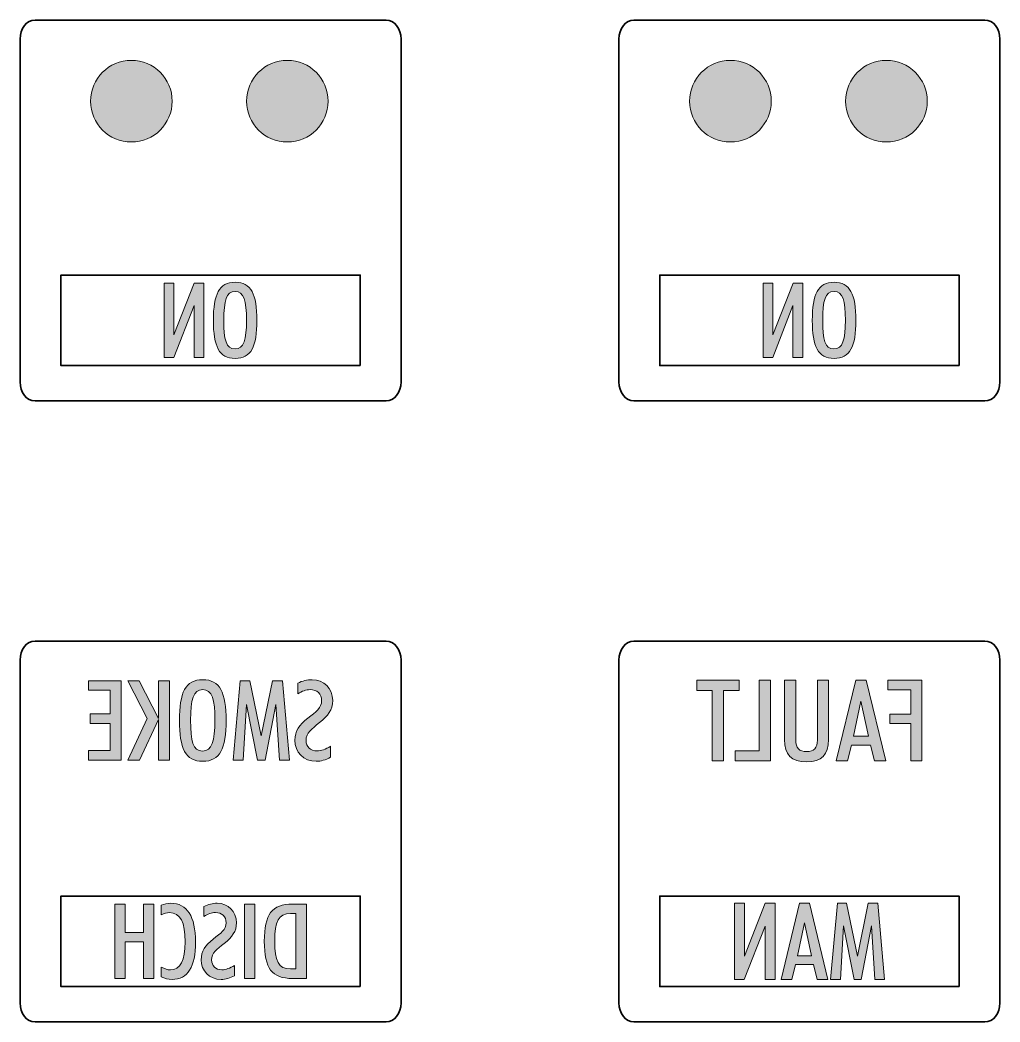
# Model space of a CAD drawing. Header units: millimetres. Extents: x 8 to 201, y 31 to 295.
# Drawn here: x 98.08 to 134.08, y 31.37 to 68.19 of the extents above; entities that cross this region are included whole.
import ezdxf

# ---------------------------------------------------------------- set-up
doc = ezdxf.new("R2010")
doc.units = ezdxf.units.MM
doc.header["$MEASUREMENT"] = 0
doc.layers.add('Layer 1', color=7, linetype='Continuous', lineweight=0)

# ---------------------------------------------------------------- blocks, each defined once
blk = doc.blocks.new('Block_43')
at = {"layer": 'Layer 1', "true_color": 0x1d1e1b, "transparency": 33554687}
h = blk.add_hatch(color=250, dxfattribs=at)
h.dxf.hatch_style = 2
edge = h.paths.add_edge_path()
edge.add_spline(control_points=[(125.819, 32.931), (125.819, 32.931), (125.451, 32.931), (125.451, 32.931), (125.451, 32.931), (125.451, 34.891), (125.451, 34.891), (125.451, 34.891), (124.689, 32.931), (124.689, 32.931), (124.689, 32.931), (124.324, 32.931), (124.324, 32.931), (124.324, 32.931), (124.324, 35.731), (124.324, 35.731), (124.324, 35.731), (124.693, 35.731), (124.693, 35.731), (124.693, 35.731), (124.693, 33.787), (124.693, 33.787), (124.693, 33.787), (125.458, 35.731), (125.458, 35.731), (125.458, 35.731), (125.819, 35.731), (125.819, 35.731), (125.819, 35.731), (125.819, 32.931), (125.819, 32.931)], knot_values=[0, 0, 0, 0, 1, 1, 1, 2, 2, 2, 3, 3, 3, 4, 4, 4, 5, 5, 5, 6, 6, 6, 7, 7, 7, 8, 8, 8, 9, 9, 9, 10, 10, 10, 10], degree=3, periodic=0)
h = blk.add_hatch(color=250, dxfattribs=at)
h.dxf.hatch_style = 2
edge = h.paths.add_edge_path()
edge.add_spline(control_points=[(126.897, 35.009), (126.897, 35.009), (126.638, 33.795), (126.638, 33.795), (126.638, 33.795), (127.156, 33.795), (127.156, 33.795), (127.156, 33.795), (126.897, 35.009), (126.897, 35.009)], knot_values=[0, 0, 0, 0, 1, 1, 1, 2, 2, 2, 3, 3, 3, 3], degree=3, periodic=0)
edge = h.paths.add_edge_path()
edge.add_spline(control_points=[(127.756, 32.931), (127.756, 32.931), (127.363, 32.931), (127.363, 32.931), (127.363, 32.931), (127.229, 33.481), (127.229, 33.481), (127.229, 33.481), (126.569, 33.481), (126.569, 33.481), (126.569, 33.481), (126.431, 32.931), (126.431, 32.931), (126.431, 32.931), (126.038, 32.931), (126.038, 32.931), (126.038, 32.931), (126.715, 35.731), (126.715, 35.731), (126.715, 35.731), (127.079, 35.731), (127.079, 35.731), (127.079, 35.731), (127.756, 32.931), (127.756, 32.931)], knot_values=[0, 0, 0, 0, 1, 1, 1, 2, 2, 2, 3, 3, 3, 4, 4, 4, 5, 5, 5, 6, 6, 6, 7, 7, 7, 8, 8, 8, 8], degree=3, periodic=0)
h = blk.add_hatch(color=250, dxfattribs=at)
h.dxf.hatch_style = 2
edge = h.paths.add_edge_path()
edge.add_spline(control_points=[(129.842, 32.931), (129.842, 32.931), (129.486, 32.931), (129.486, 32.931), (129.486, 32.931), (129.369, 34.895), (129.369, 34.895), (129.369, 34.895), (128.984, 32.931), (128.984, 32.931), (128.984, 32.931), (128.72, 32.931), (128.72, 32.931), (128.72, 32.931), (128.335, 34.895), (128.335, 34.895), (128.335, 34.895), (128.218, 32.931), (128.218, 32.931), (128.218, 32.931), (127.857, 32.931), (127.857, 32.931), (127.857, 32.931), (128.108, 35.731), (128.108, 35.731), (128.108, 35.731), (128.449, 35.731), (128.449, 35.731), (128.449, 35.731), (128.85, 33.791), (128.85, 33.791), (128.85, 33.791), (129.243, 35.731), (129.243, 35.731), (129.243, 35.731), (129.595, 35.731), (129.595, 35.731), (129.595, 35.731), (129.842, 32.931), (129.842, 32.931)], knot_values=[0, 0, 0, 0, 1, 1, 1, 2, 2, 2, 3, 3, 3, 4, 4, 4, 5, 5, 5, 6, 6, 6, 7, 7, 7, 8, 8, 8, 9, 9, 9, 10, 10, 10, 11, 11, 11, 12, 12, 12, 13, 13, 13, 13], degree=3, periodic=0)
at = {"layer": 'Layer 1'}
for points, knots in [([(125.819, 32.931), (125.819, 32.931), (125.451, 32.931), (125.451, 32.931), (125.451, 32.931), (125.451, 34.891), (125.451, 34.891), (125.451, 34.891), (124.689, 32.931), (124.689, 32.931), (124.689, 32.931), (124.324, 32.931), (124.324, 32.931), (124.324, 32.931), (124.324, 35.731), (124.324, 35.731), (124.324, 35.731), (124.693, 35.731), (124.693, 35.731), (124.693, 35.731), (124.693, 33.787), (124.693, 33.787), (124.693, 33.787), (125.458, 35.731), (125.458, 35.731), (125.458, 35.731), (125.819, 35.731), (125.819, 35.731), (125.819, 35.731), (125.819, 32.931), (125.819, 32.931)], [0, 0, 0, 0, 1, 1, 1, 2, 2, 2, 3, 3, 3, 4, 4, 4, 5, 5, 5, 6, 6, 6, 7, 7, 7, 8, 8, 8, 9, 9, 9, 10, 10, 10, 10]), ([(127.756, 32.931), (127.756, 32.931), (127.363, 32.931), (127.363, 32.931), (127.363, 32.931), (127.229, 33.481), (127.229, 33.481), (127.229, 33.481), (126.569, 33.481), (126.569, 33.481), (126.569, 33.481), (126.431, 32.931), (126.431, 32.931), (126.431, 32.931), (126.038, 32.931), (126.038, 32.931), (126.038, 32.931), (126.715, 35.731), (126.715, 35.731), (126.715, 35.731), (127.079, 35.731), (127.079, 35.731), (127.079, 35.731), (127.756, 32.931), (127.756, 32.931)], [0, 0, 0, 0, 1, 1, 1, 2, 2, 2, 3, 3, 3, 4, 4, 4, 5, 5, 5, 6, 6, 6, 7, 7, 7, 8, 8, 8, 8]), ([(129.842, 32.931), (129.842, 32.931), (129.486, 32.931), (129.486, 32.931), (129.486, 32.931), (129.369, 34.895), (129.369, 34.895), (129.369, 34.895), (128.984, 32.931), (128.984, 32.931), (128.984, 32.931), (128.72, 32.931), (128.72, 32.931), (128.72, 32.931), (128.335, 34.895), (128.335, 34.895), (128.335, 34.895), (128.218, 32.931), (128.218, 32.931), (128.218, 32.931), (127.857, 32.931), (127.857, 32.931), (127.857, 32.931), (128.108, 35.731), (128.108, 35.731), (128.108, 35.731), (128.449, 35.731), (128.449, 35.731), (128.449, 35.731), (128.85, 33.791), (128.85, 33.791), (128.85, 33.791), (129.243, 35.731), (129.243, 35.731), (129.243, 35.731), (129.595, 35.731), (129.595, 35.731), (129.595, 35.731), (129.842, 32.931), (129.842, 32.931)], [0, 0, 0, 0, 1, 1, 1, 2, 2, 2, 3, 3, 3, 4, 4, 4, 5, 5, 5, 6, 6, 6, 7, 7, 7, 8, 8, 8, 9, 9, 9, 10, 10, 10, 11, 11, 11, 12, 12, 12, 13, 13, 13, 13]), ([(126.897, 35.009), (126.897, 35.009), (126.638, 33.795), (126.638, 33.795), (126.638, 33.795), (127.156, 33.795), (127.156, 33.795), (127.156, 33.795), (126.897, 35.009), (126.897, 35.009)], [0, 0, 0, 0, 1, 1, 1, 2, 2, 2, 3, 3, 3, 3])]:
    blk.add_open_spline(points, degree=3, knots=knots, dxfattribs=at)
blk = doc.blocks.new('Block_44')
at = {"layer": 'Layer 1', "true_color": 0x1d1e1b, "transparency": 33554687}
h = blk.add_hatch(color=250, dxfattribs=at)
h.dxf.hatch_style = 2
edge = h.paths.add_edge_path()
edge.add_spline(control_points=[(123.93, 40.963), (123.93, 40.963), (123.514, 40.963), (123.514, 40.963), (123.514, 40.963), (123.514, 43.556), (123.514, 43.556), (123.514, 43.556), (122.949, 43.556), (122.949, 43.556), (122.949, 43.556), (122.949, 43.926), (122.949, 43.926), (122.949, 43.926), (124.496, 43.926), (124.496, 43.926), (124.496, 43.926), (124.496, 43.556), (124.496, 43.556), (124.496, 43.556), (123.93, 43.556), (123.93, 43.556), (123.93, 43.556), (123.93, 40.963), (123.93, 40.963)], knot_values=[0, 0, 0, 0, 1, 1, 1, 2, 2, 2, 3, 3, 3, 4, 4, 4, 5, 5, 5, 6, 6, 6, 7, 7, 7, 8, 8, 8, 8], degree=3, periodic=0)
h = blk.add_hatch(color=250, dxfattribs=at)
h.dxf.hatch_style = 2
edge = h.paths.add_edge_path()
edge.add_spline(control_points=[(125.649, 40.963), (125.649, 40.963), (124.355, 40.963), (124.355, 40.963), (124.355, 40.963), (124.355, 41.333), (124.355, 41.333), (124.355, 41.333), (125.238, 41.333), (125.238, 41.333), (125.238, 41.333), (125.238, 43.926), (125.238, 43.926), (125.238, 43.926), (125.649, 43.926), (125.649, 43.926), (125.649, 43.926), (125.649, 40.963), (125.649, 40.963)], knot_values=[0, 0, 0, 0, 1, 1, 1, 2, 2, 2, 3, 3, 3, 4, 4, 4, 5, 5, 5, 6, 6, 6, 6], degree=3, periodic=0)
h = blk.add_hatch(color=250, dxfattribs=at)
h.dxf.hatch_style = 2
edge = h.paths.add_edge_path()
edge.add_spline(control_points=[(127.784, 41.753), (127.784, 41.184), (127.54, 40.926), (126.978, 40.926), (126.417, 40.926), (126.172, 41.184), (126.172, 41.753), (126.172, 41.753), (126.172, 43.926), (126.172, 43.926), (126.172, 43.926), (126.579, 43.926), (126.579, 43.926), (126.579, 43.926), (126.579, 41.72), (126.579, 41.72), (126.579, 41.437), (126.708, 41.304), (126.978, 41.304), (127.248, 41.304), (127.377, 41.437), (127.377, 41.72), (127.377, 41.72), (127.377, 43.926), (127.377, 43.926), (127.377, 43.926), (127.784, 43.926), (127.784, 43.926), (127.784, 43.926), (127.784, 41.753), (127.784, 41.753)], knot_values=[0, 0, 0, 0, 1, 1, 1, 2, 2, 2, 3, 3, 3, 4, 4, 4, 5, 5, 5, 6, 6, 6, 7, 7, 7, 8, 8, 8, 9, 9, 9, 10, 10, 10, 10], degree=3, periodic=0)
h = blk.add_hatch(color=250, dxfattribs=at)
h.dxf.hatch_style = 2
edge = h.paths.add_edge_path()
edge.add_spline(control_points=[(128.976, 43.162), (128.976, 43.162), (128.701, 41.877), (128.701, 41.877), (128.701, 41.877), (129.25, 41.877), (129.25, 41.877), (129.25, 41.877), (128.976, 43.162), (128.976, 43.162)], knot_values=[0, 0, 0, 0, 1, 1, 1, 2, 2, 2, 3, 3, 3, 3], degree=3, periodic=0)
edge = h.paths.add_edge_path()
edge.add_spline(control_points=[(129.884, 40.963), (129.884, 40.963), (129.469, 40.963), (129.469, 40.963), (129.469, 40.963), (129.327, 41.545), (129.327, 41.545), (129.327, 41.545), (128.628, 41.545), (128.628, 41.545), (128.628, 41.545), (128.483, 40.963), (128.483, 40.963), (128.483, 40.963), (128.067, 40.963), (128.067, 40.963), (128.067, 40.963), (128.783, 43.926), (128.783, 43.926), (128.783, 43.926), (129.169, 43.926), (129.169, 43.926), (129.169, 43.926), (129.884, 40.963), (129.884, 40.963)], knot_values=[0, 0, 0, 0, 1, 1, 1, 2, 2, 2, 3, 3, 3, 4, 4, 4, 5, 5, 5, 6, 6, 6, 7, 7, 7, 8, 8, 8, 8], degree=3, periodic=0)
h = blk.add_hatch(color=250, dxfattribs=at)
h.dxf.hatch_style = 2
edge = h.paths.add_edge_path()
edge.add_spline(control_points=[(131.217, 40.963), (131.217, 40.963), (130.806, 40.963), (130.806, 40.963), (130.806, 40.963), (130.806, 42.331), (130.806, 42.331), (130.806, 42.331), (130.034, 42.331), (130.034, 42.331), (130.034, 42.331), (130.034, 42.684), (130.034, 42.684), (130.034, 42.684), (130.806, 42.684), (130.806, 42.684), (130.806, 42.684), (130.806, 43.569), (130.806, 43.569), (130.806, 43.569), (129.966, 43.569), (129.966, 43.569), (129.966, 43.569), (129.966, 43.926), (129.966, 43.926), (129.966, 43.926), (131.217, 43.926), (131.217, 43.926), (131.217, 43.926), (131.217, 40.963), (131.217, 40.963)], knot_values=[0, 0, 0, 0, 1, 1, 1, 2, 2, 2, 3, 3, 3, 4, 4, 4, 5, 5, 5, 6, 6, 6, 7, 7, 7, 8, 8, 8, 9, 9, 9, 10, 10, 10, 10], degree=3, periodic=0)
at = {"layer": 'Layer 1'}
for points, knots in [([(123.93, 40.963), (123.93, 40.963), (123.514, 40.963), (123.514, 40.963), (123.514, 40.963), (123.514, 43.556), (123.514, 43.556), (123.514, 43.556), (122.949, 43.556), (122.949, 43.556), (122.949, 43.556), (122.949, 43.926), (122.949, 43.926), (122.949, 43.926), (124.496, 43.926), (124.496, 43.926), (124.496, 43.926), (124.496, 43.556), (124.496, 43.556), (124.496, 43.556), (123.93, 43.556), (123.93, 43.556), (123.93, 43.556), (123.93, 40.963), (123.93, 40.963)], [0, 0, 0, 0, 1, 1, 1, 2, 2, 2, 3, 3, 3, 4, 4, 4, 5, 5, 5, 6, 6, 6, 7, 7, 7, 8, 8, 8, 8]), ([(125.649, 40.963), (125.649, 40.963), (124.355, 40.963), (124.355, 40.963), (124.355, 40.963), (124.355, 41.333), (124.355, 41.333), (124.355, 41.333), (125.238, 41.333), (125.238, 41.333), (125.238, 41.333), (125.238, 43.926), (125.238, 43.926), (125.238, 43.926), (125.649, 43.926), (125.649, 43.926), (125.649, 43.926), (125.649, 40.963), (125.649, 40.963)], [0, 0, 0, 0, 1, 1, 1, 2, 2, 2, 3, 3, 3, 4, 4, 4, 5, 5, 5, 6, 6, 6, 6]), ([(127.784, 41.753), (127.784, 41.184), (127.54, 40.926), (126.978, 40.926), (126.417, 40.926), (126.172, 41.184), (126.172, 41.753), (126.172, 41.753), (126.172, 43.926), (126.172, 43.926), (126.172, 43.926), (126.579, 43.926), (126.579, 43.926), (126.579, 43.926), (126.579, 41.72), (126.579, 41.72), (126.579, 41.437), (126.708, 41.304), (126.978, 41.304), (127.248, 41.304), (127.377, 41.437), (127.377, 41.72), (127.377, 41.72), (127.377, 43.926), (127.377, 43.926), (127.377, 43.926), (127.784, 43.926), (127.784, 43.926), (127.784, 43.926), (127.784, 41.753), (127.784, 41.753)], [0, 0, 0, 0, 1, 1, 1, 2, 2, 2, 3, 3, 3, 4, 4, 4, 5, 5, 5, 6, 6, 6, 7, 7, 7, 8, 8, 8, 9, 9, 9, 10, 10, 10, 10]), ([(129.884, 40.963), (129.884, 40.963), (129.469, 40.963), (129.469, 40.963), (129.469, 40.963), (129.327, 41.545), (129.327, 41.545), (129.327, 41.545), (128.628, 41.545), (128.628, 41.545), (128.628, 41.545), (128.483, 40.963), (128.483, 40.963), (128.483, 40.963), (128.067, 40.963), (128.067, 40.963), (128.067, 40.963), (128.783, 43.926), (128.783, 43.926), (128.783, 43.926), (129.169, 43.926), (129.169, 43.926), (129.169, 43.926), (129.884, 40.963), (129.884, 40.963)], [0, 0, 0, 0, 1, 1, 1, 2, 2, 2, 3, 3, 3, 4, 4, 4, 5, 5, 5, 6, 6, 6, 7, 7, 7, 8, 8, 8, 8]), ([(131.217, 40.963), (131.217, 40.963), (130.806, 40.963), (130.806, 40.963), (130.806, 40.963), (130.806, 42.331), (130.806, 42.331), (130.806, 42.331), (130.034, 42.331), (130.034, 42.331), (130.034, 42.331), (130.034, 42.684), (130.034, 42.684), (130.034, 42.684), (130.806, 42.684), (130.806, 42.684), (130.806, 42.684), (130.806, 43.569), (130.806, 43.569), (130.806, 43.569), (129.966, 43.569), (129.966, 43.569), (129.966, 43.569), (129.966, 43.926), (129.966, 43.926), (129.966, 43.926), (131.217, 43.926), (131.217, 43.926), (131.217, 43.926), (131.217, 40.963), (131.217, 40.963)], [0, 0, 0, 0, 1, 1, 1, 2, 2, 2, 3, 3, 3, 4, 4, 4, 5, 5, 5, 6, 6, 6, 7, 7, 7, 8, 8, 8, 9, 9, 9, 10, 10, 10, 10]), ([(128.976, 43.162), (128.976, 43.162), (128.701, 41.877), (128.701, 41.877), (128.701, 41.877), (129.25, 41.877), (129.25, 41.877), (129.25, 41.877), (128.976, 43.162), (128.976, 43.162)], [0, 0, 0, 0, 1, 1, 1, 2, 2, 2, 3, 3, 3, 3])]:
    blk.add_open_spline(points, degree=3, knots=knots, dxfattribs=at)
blk = doc.blocks.new('Block_45')
at = {"layer": 'Layer 1', "true_color": 0x1d1e1b, "transparency": 33554687}
h = blk.add_hatch(color=250, dxfattribs=at)
h.dxf.hatch_style = 2
edge = h.paths.add_edge_path()
edge.add_spline(control_points=[(103.267, 33.027), (103.267, 33.027), (103.267, 33.387), (103.267, 33.387), (103.389, 33.318), (103.496, 33.283), (103.602, 33.283), (103.974, 33.283), (104.144, 33.621), (104.144, 34.31), (104.144, 35.034), (103.978, 35.386), (103.563, 35.386), (103.472, 35.386), (103.373, 35.36), (103.267, 35.31), (103.267, 35.31), (103.267, 35.658), (103.267, 35.658), (103.373, 35.708), (103.488, 35.731), (103.618, 35.731), (104.211, 35.731), (104.523, 35.252), (104.523, 34.306), (104.523, 33.387), (104.239, 32.931), (103.662, 32.931), (103.52, 32.931), (103.393, 32.962), (103.267, 33.027)], knot_values=[0, 0, 0, 0, 1, 1, 1, 2, 2, 2, 3, 3, 3, 4, 4, 4, 5, 5, 5, 6, 6, 6, 7, 7, 7, 8, 8, 8, 9, 9, 9, 10, 10, 10, 10], degree=3, periodic=0)
h = blk.add_hatch(color=250, dxfattribs=at)
h.dxf.hatch_style = 2
edge = h.paths.add_edge_path()
edge.add_spline(control_points=[(105.958, 33.444), (105.958, 33.444), (105.958, 33.069), (105.958, 33.069), (105.788, 32.977), (105.626, 32.931), (105.468, 32.931), (105.029, 32.931), (104.733, 33.241), (104.733, 33.651), (104.733, 33.969), (104.871, 34.176), (105.175, 34.414), (105.456, 34.632), (105.649, 34.762), (105.649, 35.015), (105.649, 35.241), (105.495, 35.39), (105.254, 35.39), (105.116, 35.39), (104.977, 35.34), (104.831, 35.241), (104.831, 35.241), (104.831, 35.609), (104.831, 35.609), (104.993, 35.693), (105.152, 35.731), (105.325, 35.731), (105.717, 35.731), (106.029, 35.432), (106.029, 35.011), (106.029, 34.693), (105.871, 34.49), (105.578, 34.256), (105.302, 34.034), (105.116, 33.912), (105.116, 33.647), (105.116, 33.429), (105.262, 33.287), (105.495, 33.287), (105.634, 33.287), (105.784, 33.341), (105.958, 33.444)], knot_values=[0, 0, 0, 0, 1, 1, 1, 2, 2, 2, 3, 3, 3, 4, 4, 4, 5, 5, 5, 6, 6, 6, 7, 7, 7, 8, 8, 8, 9, 9, 9, 10, 10, 10, 11, 11, 11, 12, 12, 12, 13, 13, 13, 14, 14, 14, 14], degree=3, periodic=0)
h = blk.add_hatch(color=250, dxfattribs=at)
h.dxf.hatch_style = 2
edge = h.paths.add_edge_path()
edge.add_spline(control_points=[(102.994, 32.966), (102.994, 32.966), (102.615, 32.966), (102.615, 32.966), (102.615, 32.966), (102.615, 34.314), (102.615, 34.314), (102.615, 34.314), (101.935, 34.314), (101.935, 34.314), (101.935, 34.314), (101.935, 32.966), (101.935, 32.966), (101.935, 32.966), (101.556, 32.966), (101.556, 32.966), (101.556, 32.966), (101.556, 35.697), (101.556, 35.697), (101.556, 35.697), (101.935, 35.697), (101.935, 35.697), (101.935, 35.697), (101.935, 34.659), (101.935, 34.659), (101.935, 34.659), (102.615, 34.659), (102.615, 34.659), (102.615, 34.659), (102.615, 35.697), (102.615, 35.697), (102.615, 35.697), (102.994, 35.697), (102.994, 35.697), (102.994, 35.697), (102.994, 32.966), (102.994, 32.966)], knot_values=[0, 0, 0, 0, 1, 1, 1, 2, 2, 2, 3, 3, 3, 4, 4, 4, 5, 5, 5, 6, 6, 6, 7, 7, 7, 8, 8, 8, 9, 9, 9, 10, 10, 10, 11, 11, 11, 12, 12, 12, 12], degree=3, periodic=0)
h = blk.add_hatch(color=250, dxfattribs=at)
h.dxf.hatch_style = 2
edge = h.paths.add_edge_path()
edge.add_spline(control_points=[(106.708, 32.966), (106.708, 32.966), (106.329, 32.966), (106.329, 32.966), (106.329, 32.966), (106.329, 35.697), (106.329, 35.697), (106.329, 35.697), (106.708, 35.697), (106.708, 35.697), (106.708, 35.697), (106.708, 32.966), (106.708, 32.966)], knot_values=[0, 0, 0, 0, 1, 1, 1, 2, 2, 2, 3, 3, 3, 4, 4, 4, 4], degree=3, periodic=0)
h = blk.add_hatch(color=250, dxfattribs=at)
h.dxf.hatch_style = 2
edge = h.paths.add_edge_path()
edge.add_spline(control_points=[(108.214, 33.318), (108.214, 33.318), (108.214, 35.352), (108.214, 35.352), (108.214, 35.352), (108.016, 35.352), (108.016, 35.352), (107.57, 35.352), (107.435, 35.065), (107.435, 34.337), (107.435, 33.609), (107.57, 33.318), (108.016, 33.318), (108.016, 33.318), (108.214, 33.318), (108.214, 33.318)], knot_values=[0, 0, 0, 0, 1, 1, 1, 2, 2, 2, 3, 3, 3, 4, 4, 4, 5, 5, 5, 5], degree=3, periodic=0)
edge = h.paths.add_edge_path()
edge.add_spline(control_points=[(108.597, 32.966), (108.597, 32.966), (108.096, 32.966), (108.096, 32.966), (107.325, 32.966), (107.052, 33.333), (107.052, 34.333), (107.052, 35.329), (107.325, 35.697), (108.096, 35.697), (108.096, 35.697), (108.597, 35.697), (108.597, 35.697), (108.597, 35.697), (108.597, 32.966), (108.597, 32.966)], knot_values=[0, 0, 0, 0, 1, 1, 1, 2, 2, 2, 3, 3, 3, 4, 4, 4, 5, 5, 5, 5], degree=3, periodic=0)
at = {"layer": 'Layer 1'}
for points, knots in [([(103.267, 33.027), (103.267, 33.027), (103.267, 33.387), (103.267, 33.387), (103.389, 33.318), (103.496, 33.283), (103.602, 33.283), (103.974, 33.283), (104.144, 33.621), (104.144, 34.31), (104.144, 35.034), (103.978, 35.386), (103.563, 35.386), (103.472, 35.386), (103.373, 35.36), (103.267, 35.31), (103.267, 35.31), (103.267, 35.658), (103.267, 35.658), (103.373, 35.708), (103.488, 35.731), (103.618, 35.731), (104.211, 35.731), (104.523, 35.252), (104.523, 34.306), (104.523, 33.387), (104.239, 32.931), (103.662, 32.931), (103.52, 32.931), (103.393, 32.962), (103.267, 33.027)], [0, 0, 0, 0, 1, 1, 1, 2, 2, 2, 3, 3, 3, 4, 4, 4, 5, 5, 5, 6, 6, 6, 7, 7, 7, 8, 8, 8, 9, 9, 9, 10, 10, 10, 10]), ([(105.958, 33.444), (105.958, 33.444), (105.958, 33.069), (105.958, 33.069), (105.788, 32.977), (105.626, 32.931), (105.468, 32.931), (105.029, 32.931), (104.733, 33.241), (104.733, 33.651), (104.733, 33.969), (104.871, 34.176), (105.175, 34.414), (105.456, 34.632), (105.649, 34.762), (105.649, 35.015), (105.649, 35.241), (105.495, 35.39), (105.254, 35.39), (105.116, 35.39), (104.977, 35.34), (104.831, 35.241), (104.831, 35.241), (104.831, 35.609), (104.831, 35.609), (104.993, 35.693), (105.152, 35.731), (105.325, 35.731), (105.717, 35.731), (106.029, 35.432), (106.029, 35.011), (106.029, 34.693), (105.871, 34.49), (105.578, 34.256), (105.302, 34.034), (105.116, 33.912), (105.116, 33.647), (105.116, 33.429), (105.262, 33.287), (105.495, 33.287), (105.634, 33.287), (105.784, 33.341), (105.958, 33.444)], [0, 0, 0, 0, 1, 1, 1, 2, 2, 2, 3, 3, 3, 4, 4, 4, 5, 5, 5, 6, 6, 6, 7, 7, 7, 8, 8, 8, 9, 9, 9, 10, 10, 10, 11, 11, 11, 12, 12, 12, 13, 13, 13, 14, 14, 14, 14]), ([(102.994, 32.966), (102.994, 32.966), (102.615, 32.966), (102.615, 32.966), (102.615, 32.966), (102.615, 34.314), (102.615, 34.314), (102.615, 34.314), (101.935, 34.314), (101.935, 34.314), (101.935, 34.314), (101.935, 32.966), (101.935, 32.966), (101.935, 32.966), (101.556, 32.966), (101.556, 32.966), (101.556, 32.966), (101.556, 35.697), (101.556, 35.697), (101.556, 35.697), (101.935, 35.697), (101.935, 35.697), (101.935, 35.697), (101.935, 34.659), (101.935, 34.659), (101.935, 34.659), (102.615, 34.659), (102.615, 34.659), (102.615, 34.659), (102.615, 35.697), (102.615, 35.697), (102.615, 35.697), (102.994, 35.697), (102.994, 35.697), (102.994, 35.697), (102.994, 32.966), (102.994, 32.966)], [0, 0, 0, 0, 1, 1, 1, 2, 2, 2, 3, 3, 3, 4, 4, 4, 5, 5, 5, 6, 6, 6, 7, 7, 7, 8, 8, 8, 9, 9, 9, 10, 10, 10, 11, 11, 11, 12, 12, 12, 12]), ([(106.708, 32.966), (106.708, 32.966), (106.329, 32.966), (106.329, 32.966), (106.329, 32.966), (106.329, 35.697), (106.329, 35.697), (106.329, 35.697), (106.708, 35.697), (106.708, 35.697), (106.708, 35.697), (106.708, 32.966), (106.708, 32.966)], [0, 0, 0, 0, 1, 1, 1, 2, 2, 2, 3, 3, 3, 4, 4, 4, 4]), ([(108.597, 32.966), (108.597, 32.966), (108.096, 32.966), (108.096, 32.966), (107.325, 32.966), (107.052, 33.333), (107.052, 34.333), (107.052, 35.329), (107.325, 35.697), (108.096, 35.697), (108.096, 35.697), (108.597, 35.697), (108.597, 35.697), (108.597, 35.697), (108.597, 32.966), (108.597, 32.966)], [0, 0, 0, 0, 1, 1, 1, 2, 2, 2, 3, 3, 3, 4, 4, 4, 5, 5, 5, 5]), ([(108.214, 33.318), (108.214, 33.318), (108.214, 35.352), (108.214, 35.352), (108.214, 35.352), (108.016, 35.352), (108.016, 35.352), (107.57, 35.352), (107.435, 35.065), (107.435, 34.337), (107.435, 33.609), (107.57, 33.318), (108.016, 33.318), (108.016, 33.318), (108.214, 33.318), (108.214, 33.318)], [0, 0, 0, 0, 1, 1, 1, 2, 2, 2, 3, 3, 3, 4, 4, 4, 5, 5, 5, 5])]:
    blk.add_open_spline(points, degree=3, knots=knots, dxfattribs=at)
blk = doc.blocks.new('Block_46')
at = {"layer": 'Layer 1', "true_color": 0x1d1e1b, "transparency": 33554687}
h = blk.add_hatch(color=250, dxfattribs=at)
h.dxf.hatch_style = 2
edge = h.paths.add_edge_path()
edge.add_spline(control_points=[(101.795, 40.985), (101.795, 40.985), (100.589, 40.985), (100.589, 40.985), (100.589, 40.985), (100.589, 41.35), (100.589, 41.35), (100.589, 41.35), (101.389, 41.35), (101.389, 41.35), (101.389, 41.35), (101.389, 42.339), (101.389, 42.339), (101.389, 42.339), (100.656, 42.339), (100.656, 42.339), (100.656, 42.339), (100.656, 42.688), (100.656, 42.688), (100.656, 42.688), (101.389, 42.688), (101.389, 42.688), (101.389, 42.688), (101.389, 43.558), (101.389, 43.558), (101.389, 43.558), (100.589, 43.558), (100.589, 43.558), (100.589, 43.558), (100.589, 43.911), (100.589, 43.911), (100.589, 43.911), (101.795, 43.911), (101.795, 43.911), (101.795, 43.911), (101.795, 40.985), (101.795, 40.985)], knot_values=[0, 0, 0, 0, 1, 1, 1, 2, 2, 2, 3, 3, 3, 4, 4, 4, 5, 5, 5, 6, 6, 6, 7, 7, 7, 8, 8, 8, 9, 9, 9, 10, 10, 10, 11, 11, 11, 12, 12, 12, 12], degree=3, periodic=0)
h = blk.add_hatch(color=250, dxfattribs=at)
h.dxf.hatch_style = 2
edge = h.paths.add_edge_path()
edge.add_spline(control_points=[(103.573, 40.985), (103.573, 40.985), (103.167, 40.985), (103.167, 40.985), (103.167, 40.985), (103.167, 42.487), (103.167, 42.487), (103.167, 42.487), (102.468, 40.985), (102.468, 40.985), (102.468, 40.985), (102.032, 40.985), (102.032, 40.985), (102.032, 40.985), (102.752, 42.52), (102.752, 42.52), (102.752, 42.52), (102.032, 43.911), (102.032, 43.911), (102.032, 43.911), (102.456, 43.911), (102.456, 43.911), (102.456, 43.911), (103.167, 42.524), (103.167, 42.524), (103.167, 42.524), (103.167, 43.911), (103.167, 43.911), (103.167, 43.911), (103.573, 43.911), (103.573, 43.911), (103.573, 43.911), (103.573, 40.985), (103.573, 40.985)], knot_values=[0, 0, 0, 0, 1, 1, 1, 2, 2, 2, 3, 3, 3, 4, 4, 4, 5, 5, 5, 6, 6, 6, 7, 7, 7, 8, 8, 8, 9, 9, 9, 10, 10, 10, 11, 11, 11, 11], degree=3, periodic=0)
h = blk.add_hatch(color=250, dxfattribs=at)
h.dxf.hatch_style = 2
edge = h.paths.add_edge_path()
edge.add_spline(control_points=[(105.237, 42.454), (105.237, 43.222), (105.14, 43.583), (104.788, 43.583), (104.437, 43.583), (104.344, 43.222), (104.344, 42.454), (104.344, 41.687), (104.424, 41.322), (104.784, 41.322), (105.131, 41.322), (105.237, 41.683), (105.237, 42.454)], knot_values=[0, 0, 0, 0, 1, 1, 1, 2, 2, 2, 3, 3, 3, 4, 4, 4, 4], degree=3, periodic=0)
edge = h.paths.add_edge_path()
edge.add_spline(control_points=[(105.648, 42.446), (105.648, 41.42), (105.424, 40.948), (104.788, 40.948), (104.153, 40.948), (103.933, 41.424), (103.933, 42.446), (103.933, 43.472), (104.153, 43.948), (104.788, 43.948), (105.424, 43.948), (105.648, 43.472), (105.648, 42.446)], knot_values=[0, 0, 0, 0, 1, 1, 1, 2, 2, 2, 3, 3, 3, 4, 4, 4, 4], degree=3, periodic=0)
h = blk.add_hatch(color=250, dxfattribs=at)
h.dxf.hatch_style = 2
edge = h.paths.add_edge_path()
edge.add_spline(control_points=[(107.976, 40.985), (107.976, 40.985), (107.604, 40.985), (107.604, 40.985), (107.604, 40.985), (107.481, 43.037), (107.481, 43.037), (107.481, 43.037), (107.079, 40.985), (107.079, 40.985), (107.079, 40.985), (106.804, 40.985), (106.804, 40.985), (106.804, 40.985), (106.402, 43.037), (106.402, 43.037), (106.402, 43.037), (106.279, 40.985), (106.279, 40.985), (106.279, 40.985), (105.902, 40.985), (105.902, 40.985), (105.902, 40.985), (106.164, 43.911), (106.164, 43.911), (106.164, 43.911), (106.52, 43.911), (106.52, 43.911), (106.52, 43.911), (106.939, 41.884), (106.939, 41.884), (106.939, 41.884), (107.35, 43.911), (107.35, 43.911), (107.35, 43.911), (107.718, 43.911), (107.718, 43.911), (107.718, 43.911), (107.976, 40.985), (107.976, 40.985)], knot_values=[0, 0, 0, 0, 1, 1, 1, 2, 2, 2, 3, 3, 3, 4, 4, 4, 5, 5, 5, 6, 6, 6, 7, 7, 7, 8, 8, 8, 9, 9, 9, 10, 10, 10, 11, 11, 11, 12, 12, 12, 13, 13, 13, 13], degree=3, periodic=0)
h = blk.add_hatch(color=250, dxfattribs=at)
h.dxf.hatch_style = 2
edge = h.paths.add_edge_path()
edge.add_spline(control_points=[(109.488, 41.498), (109.488, 41.498), (109.488, 41.096), (109.488, 41.096), (109.306, 40.998), (109.132, 40.948), (108.963, 40.948), (108.493, 40.948), (108.176, 41.281), (108.176, 41.72), (108.176, 42.06), (108.324, 42.282), (108.65, 42.537), (108.95, 42.77), (109.158, 42.91), (109.158, 43.181), (109.158, 43.423), (108.993, 43.583), (108.734, 43.583), (108.586, 43.583), (108.438, 43.53), (108.281, 43.423), (108.281, 43.423), (108.281, 43.817), (108.281, 43.817), (108.455, 43.907), (108.624, 43.948), (108.811, 43.948), (109.23, 43.948), (109.564, 43.628), (109.564, 43.177), (109.564, 42.836), (109.395, 42.619), (109.081, 42.368), (108.785, 42.13), (108.586, 41.999), (108.586, 41.716), (108.586, 41.482), (108.743, 41.33), (108.993, 41.33), (109.141, 41.33), (109.302, 41.387), (109.488, 41.498)], knot_values=[0, 0, 0, 0, 1, 1, 1, 2, 2, 2, 3, 3, 3, 4, 4, 4, 5, 5, 5, 6, 6, 6, 7, 7, 7, 8, 8, 8, 9, 9, 9, 10, 10, 10, 11, 11, 11, 12, 12, 12, 13, 13, 13, 14, 14, 14, 14], degree=3, periodic=0)
at = {"layer": 'Layer 1'}
for points, knots in [([(101.795, 40.985), (101.795, 40.985), (100.589, 40.985), (100.589, 40.985), (100.589, 40.985), (100.589, 41.35), (100.589, 41.35), (100.589, 41.35), (101.389, 41.35), (101.389, 41.35), (101.389, 41.35), (101.389, 42.339), (101.389, 42.339), (101.389, 42.339), (100.656, 42.339), (100.656, 42.339), (100.656, 42.339), (100.656, 42.688), (100.656, 42.688), (100.656, 42.688), (101.389, 42.688), (101.389, 42.688), (101.389, 42.688), (101.389, 43.558), (101.389, 43.558), (101.389, 43.558), (100.589, 43.558), (100.589, 43.558), (100.589, 43.558), (100.589, 43.911), (100.589, 43.911), (100.589, 43.911), (101.795, 43.911), (101.795, 43.911), (101.795, 43.911), (101.795, 40.985), (101.795, 40.985)], [0, 0, 0, 0, 1, 1, 1, 2, 2, 2, 3, 3, 3, 4, 4, 4, 5, 5, 5, 6, 6, 6, 7, 7, 7, 8, 8, 8, 9, 9, 9, 10, 10, 10, 11, 11, 11, 12, 12, 12, 12]), ([(103.573, 40.985), (103.573, 40.985), (103.167, 40.985), (103.167, 40.985), (103.167, 40.985), (103.167, 42.487), (103.167, 42.487), (103.167, 42.487), (102.468, 40.985), (102.468, 40.985), (102.468, 40.985), (102.032, 40.985), (102.032, 40.985), (102.032, 40.985), (102.752, 42.52), (102.752, 42.52), (102.752, 42.52), (102.032, 43.911), (102.032, 43.911), (102.032, 43.911), (102.456, 43.911), (102.456, 43.911), (102.456, 43.911), (103.167, 42.524), (103.167, 42.524), (103.167, 42.524), (103.167, 43.911), (103.167, 43.911), (103.167, 43.911), (103.573, 43.911), (103.573, 43.911), (103.573, 43.911), (103.573, 40.985), (103.573, 40.985)], [0, 0, 0, 0, 1, 1, 1, 2, 2, 2, 3, 3, 3, 4, 4, 4, 5, 5, 5, 6, 6, 6, 7, 7, 7, 8, 8, 8, 9, 9, 9, 10, 10, 10, 11, 11, 11, 11]), ([(105.648, 42.446), (105.648, 41.42), (105.424, 40.948), (104.788, 40.948), (104.153, 40.948), (103.933, 41.424), (103.933, 42.446), (103.933, 43.472), (104.153, 43.948), (104.788, 43.948), (105.424, 43.948), (105.648, 43.472), (105.648, 42.446)], [0, 0, 0, 0, 1, 1, 1, 2, 2, 2, 3, 3, 3, 4, 4, 4, 4]), ([(107.976, 40.985), (107.976, 40.985), (107.604, 40.985), (107.604, 40.985), (107.604, 40.985), (107.481, 43.037), (107.481, 43.037), (107.481, 43.037), (107.079, 40.985), (107.079, 40.985), (107.079, 40.985), (106.804, 40.985), (106.804, 40.985), (106.804, 40.985), (106.402, 43.037), (106.402, 43.037), (106.402, 43.037), (106.279, 40.985), (106.279, 40.985), (106.279, 40.985), (105.902, 40.985), (105.902, 40.985), (105.902, 40.985), (106.164, 43.911), (106.164, 43.911), (106.164, 43.911), (106.52, 43.911), (106.52, 43.911), (106.52, 43.911), (106.939, 41.884), (106.939, 41.884), (106.939, 41.884), (107.35, 43.911), (107.35, 43.911), (107.35, 43.911), (107.718, 43.911), (107.718, 43.911), (107.718, 43.911), (107.976, 40.985), (107.976, 40.985)], [0, 0, 0, 0, 1, 1, 1, 2, 2, 2, 3, 3, 3, 4, 4, 4, 5, 5, 5, 6, 6, 6, 7, 7, 7, 8, 8, 8, 9, 9, 9, 10, 10, 10, 11, 11, 11, 12, 12, 12, 13, 13, 13, 13]), ([(109.488, 41.498), (109.488, 41.498), (109.488, 41.096), (109.488, 41.096), (109.306, 40.998), (109.132, 40.948), (108.963, 40.948), (108.493, 40.948), (108.176, 41.281), (108.176, 41.72), (108.176, 42.06), (108.324, 42.282), (108.65, 42.537), (108.95, 42.77), (109.158, 42.91), (109.158, 43.181), (109.158, 43.423), (108.993, 43.583), (108.734, 43.583), (108.586, 43.583), (108.438, 43.53), (108.281, 43.423), (108.281, 43.423), (108.281, 43.817), (108.281, 43.817), (108.455, 43.907), (108.624, 43.948), (108.811, 43.948), (109.23, 43.948), (109.564, 43.628), (109.564, 43.177), (109.564, 42.836), (109.395, 42.619), (109.081, 42.368), (108.785, 42.13), (108.586, 41.999), (108.586, 41.716), (108.586, 41.482), (108.743, 41.33), (108.993, 41.33), (109.141, 41.33), (109.302, 41.387), (109.488, 41.498)], [0, 0, 0, 0, 1, 1, 1, 2, 2, 2, 3, 3, 3, 4, 4, 4, 5, 5, 5, 6, 6, 6, 7, 7, 7, 8, 8, 8, 9, 9, 9, 10, 10, 10, 11, 11, 11, 12, 12, 12, 13, 13, 13, 14, 14, 14, 14]), ([(105.237, 42.454), (105.237, 43.222), (105.14, 43.583), (104.788, 43.583), (104.437, 43.583), (104.344, 43.222), (104.344, 42.454), (104.344, 41.687), (104.424, 41.322), (104.784, 41.322), (105.131, 41.322), (105.237, 41.683), (105.237, 42.454)], [0, 0, 0, 0, 1, 1, 1, 2, 2, 2, 3, 3, 3, 4, 4, 4, 4])]:
    blk.add_open_spline(points, degree=3, knots=knots, dxfattribs=at)
blk = doc.blocks.new('Block_160')
at = {"layer": 'Layer 1', "true_color": 0x1d1e1b, "transparency": 33554687}
h = blk.add_hatch(color=250, dxfattribs=at)
h.dxf.hatch_style = 2
edge = h.paths.add_edge_path()
edge.add_spline(control_points=[(106.398, 57.16), (106.398, 57.876), (106.307, 58.213), (105.979, 58.213), (105.651, 58.213), (105.565, 57.876), (105.565, 57.16), (105.565, 56.443), (105.64, 56.102), (105.975, 56.102), (106.299, 56.102), (106.398, 56.44), (106.398, 57.16)], knot_values=[0, 0, 0, 0, 1, 1, 1, 2, 2, 2, 3, 3, 3, 4, 4, 4, 4], degree=3, periodic=0)
edge = h.paths.add_edge_path()
edge.add_spline(control_points=[(106.781, 57.152), (106.781, 56.194), (106.572, 55.754), (105.979, 55.754), (105.387, 55.754), (105.181, 56.198), (105.181, 57.152), (105.181, 58.11), (105.387, 58.554), (105.979, 58.554), (106.572, 58.554), (106.781, 58.11), (106.781, 57.152)], knot_values=[0, 0, 0, 0, 1, 1, 1, 2, 2, 2, 3, 3, 3, 4, 4, 4, 4], degree=3, periodic=0)
h = blk.add_hatch(color=250, dxfattribs=at)
h.dxf.hatch_style = 2
edge = h.paths.add_edge_path()
edge.add_spline(control_points=[(104.829, 55.788), (104.829, 55.788), (104.47, 55.788), (104.47, 55.788), (104.47, 55.788), (104.47, 57.7), (104.47, 57.7), (104.47, 57.7), (103.727, 55.788), (103.727, 55.788), (103.727, 55.788), (103.371, 55.788), (103.371, 55.788), (103.371, 55.788), (103.371, 58.519), (103.371, 58.519), (103.371, 58.519), (103.731, 58.519), (103.731, 58.519), (103.731, 58.519), (103.731, 56.623), (103.731, 56.623), (103.731, 56.623), (104.478, 58.519), (104.478, 58.519), (104.478, 58.519), (104.829, 58.519), (104.829, 58.519), (104.829, 58.519), (104.829, 55.788), (104.829, 55.788)], knot_values=[0, 0, 0, 0, 1, 1, 1, 2, 2, 2, 3, 3, 3, 4, 4, 4, 5, 5, 5, 6, 6, 6, 7, 7, 7, 8, 8, 8, 9, 9, 9, 10, 10, 10, 10], degree=3, periodic=0)
at = {"layer": 'Layer 1'}
for points, knots in [([(106.781, 57.152), (106.781, 56.194), (106.572, 55.754), (105.979, 55.754), (105.387, 55.754), (105.181, 56.198), (105.181, 57.152), (105.181, 58.11), (105.387, 58.554), (105.979, 58.554), (106.572, 58.554), (106.781, 58.11), (106.781, 57.152)], [0, 0, 0, 0, 1, 1, 1, 2, 2, 2, 3, 3, 3, 4, 4, 4, 4]), ([(104.829, 55.788), (104.829, 55.788), (104.47, 55.788), (104.47, 55.788), (104.47, 55.788), (104.47, 57.7), (104.47, 57.7), (104.47, 57.7), (103.727, 55.788), (103.727, 55.788), (103.727, 55.788), (103.371, 55.788), (103.371, 55.788), (103.371, 55.788), (103.371, 58.519), (103.371, 58.519), (103.371, 58.519), (103.731, 58.519), (103.731, 58.519), (103.731, 58.519), (103.731, 56.623), (103.731, 56.623), (103.731, 56.623), (104.478, 58.519), (104.478, 58.519), (104.478, 58.519), (104.829, 58.519), (104.829, 58.519), (104.829, 58.519), (104.829, 55.788), (104.829, 55.788)], [0, 0, 0, 0, 1, 1, 1, 2, 2, 2, 3, 3, 3, 4, 4, 4, 5, 5, 5, 6, 6, 6, 7, 7, 7, 8, 8, 8, 9, 9, 9, 10, 10, 10, 10]), ([(106.398, 57.16), (106.398, 57.876), (106.307, 58.213), (105.979, 58.213), (105.651, 58.213), (105.565, 57.876), (105.565, 57.16), (105.565, 56.443), (105.64, 56.102), (105.975, 56.102), (106.299, 56.102), (106.398, 56.44), (106.398, 57.16)], [0, 0, 0, 0, 1, 1, 1, 2, 2, 2, 3, 3, 3, 4, 4, 4, 4])]:
    blk.add_open_spline(points, degree=3, knots=knots, dxfattribs=at)
blk = doc.blocks.new('Block_161')
at = {"layer": 'Layer 1', "true_color": 0x1d1e1b, "transparency": 33554687}
h = blk.add_hatch(color=250, dxfattribs=at)
h.dxf.hatch_style = 2
edge = h.paths.add_edge_path()
edge.add_spline(control_points=[(128.405, 57.16), (128.405, 57.876), (128.314, 58.213), (127.986, 58.213), (127.658, 58.213), (127.571, 57.876), (127.571, 57.16), (127.571, 56.443), (127.646, 56.102), (127.982, 56.102), (128.306, 56.102), (128.405, 56.44), (128.405, 57.16)], knot_values=[0, 0, 0, 0, 1, 1, 1, 2, 2, 2, 3, 3, 3, 4, 4, 4, 4], degree=3, periodic=0)
edge = h.paths.add_edge_path()
edge.add_spline(control_points=[(128.788, 57.152), (128.788, 56.194), (128.579, 55.754), (127.986, 55.754), (127.393, 55.754), (127.188, 56.198), (127.188, 57.152), (127.188, 58.11), (127.393, 58.554), (127.986, 58.554), (128.579, 58.554), (128.788, 58.11), (128.788, 57.152)], knot_values=[0, 0, 0, 0, 1, 1, 1, 2, 2, 2, 3, 3, 3, 4, 4, 4, 4], degree=3, periodic=0)
h = blk.add_hatch(color=250, dxfattribs=at)
h.dxf.hatch_style = 2
edge = h.paths.add_edge_path()
edge.add_spline(control_points=[(126.836, 55.788), (126.836, 55.788), (126.477, 55.788), (126.477, 55.788), (126.477, 55.788), (126.477, 57.7), (126.477, 57.7), (126.477, 57.7), (125.734, 55.788), (125.734, 55.788), (125.734, 55.788), (125.378, 55.788), (125.378, 55.788), (125.378, 55.788), (125.378, 58.519), (125.378, 58.519), (125.378, 58.519), (125.738, 58.519), (125.738, 58.519), (125.738, 58.519), (125.738, 56.623), (125.738, 56.623), (125.738, 56.623), (126.485, 58.519), (126.485, 58.519), (126.485, 58.519), (126.836, 58.519), (126.836, 58.519), (126.836, 58.519), (126.836, 55.788), (126.836, 55.788)], knot_values=[0, 0, 0, 0, 1, 1, 1, 2, 2, 2, 3, 3, 3, 4, 4, 4, 5, 5, 5, 6, 6, 6, 7, 7, 7, 8, 8, 8, 9, 9, 9, 10, 10, 10, 10], degree=3, periodic=0)
at = {"layer": 'Layer 1'}
for points, knots in [([(128.788, 57.152), (128.788, 56.194), (128.579, 55.754), (127.986, 55.754), (127.393, 55.754), (127.188, 56.198), (127.188, 57.152), (127.188, 58.11), (127.393, 58.554), (127.986, 58.554), (128.579, 58.554), (128.788, 58.11), (128.788, 57.152)], [0, 0, 0, 0, 1, 1, 1, 2, 2, 2, 3, 3, 3, 4, 4, 4, 4]), ([(126.836, 55.788), (126.836, 55.788), (126.477, 55.788), (126.477, 55.788), (126.477, 55.788), (126.477, 57.7), (126.477, 57.7), (126.477, 57.7), (125.734, 55.788), (125.734, 55.788), (125.734, 55.788), (125.378, 55.788), (125.378, 55.788), (125.378, 55.788), (125.378, 58.519), (125.378, 58.519), (125.378, 58.519), (125.738, 58.519), (125.738, 58.519), (125.738, 58.519), (125.738, 56.623), (125.738, 56.623), (125.738, 56.623), (126.485, 58.519), (126.485, 58.519), (126.485, 58.519), (126.836, 58.519), (126.836, 58.519), (126.836, 58.519), (126.836, 55.788), (126.836, 55.788)], [0, 0, 0, 0, 1, 1, 1, 2, 2, 2, 3, 3, 3, 4, 4, 4, 5, 5, 5, 6, 6, 6, 7, 7, 7, 8, 8, 8, 9, 9, 9, 10, 10, 10, 10]), ([(128.405, 57.16), (128.405, 57.876), (128.314, 58.213), (127.986, 58.213), (127.658, 58.213), (127.571, 57.876), (127.571, 57.16), (127.571, 56.443), (127.646, 56.102), (127.982, 56.102), (128.306, 56.102), (128.405, 56.44), (128.405, 57.16)], [0, 0, 0, 0, 1, 1, 1, 2, 2, 2, 3, 3, 3, 4, 4, 4, 4])]:
    blk.add_open_spline(points, degree=3, knots=knots, dxfattribs=at)

msp = doc.modelspace()

# ---------------------------------------------------------------- hatches: boundary and pattern name
at = {"layer": 'Layer 1', "true_color": 0x1d1e1b, "transparency": 33554687}
h = msp.add_hatch(color=250, dxfattribs=at)
edge = h.paths.add_edge_path()
edge.add_spline(control_points=[(102.167, 66.709), (102.996, 66.709), (103.667, 66.037), (103.667, 65.209), (103.667, 64.38), (102.996, 63.709), (102.167, 63.709), (101.339, 63.709), (100.667, 64.38), (100.667, 65.209), (100.667, 66.037), (101.339, 66.709), (102.167, 66.709)], knot_values=[0, 0, 0, 0, 1, 1, 1, 2, 2, 2, 3, 3, 3, 4, 4, 4, 4], degree=3, periodic=0)
edge.add_line((102.167, 66.709), (102.167, 66.709))
h = msp.add_hatch(color=250, dxfattribs=at)
edge = h.paths.add_edge_path()
edge.add_spline(control_points=[(107.898, 66.709), (108.726, 66.709), (109.398, 66.037), (109.398, 65.209), (109.398, 64.38), (108.726, 63.709), (107.898, 63.709), (107.07, 63.709), (106.398, 64.38), (106.398, 65.209), (106.398, 66.037), (107.07, 66.709), (107.898, 66.709)], knot_values=[0, 0, 0, 0, 1, 1, 1, 2, 2, 2, 3, 3, 3, 4, 4, 4, 4], degree=3, periodic=0)
edge.add_line((107.898, 66.709), (107.898, 66.709))
h = msp.add_hatch(color=250, dxfattribs=at)
edge = h.paths.add_edge_path()
edge.add_spline(control_points=[(124.181, 66.709), (125.009, 66.709), (125.681, 66.037), (125.681, 65.209), (125.681, 64.38), (125.009, 63.709), (124.181, 63.709), (123.352, 63.709), (122.681, 64.38), (122.681, 65.209), (122.681, 66.037), (123.352, 66.709), (124.181, 66.709)], knot_values=[0, 0, 0, 0, 1, 1, 1, 2, 2, 2, 3, 3, 3, 4, 4, 4, 4], degree=3, periodic=0)
edge.add_line((124.181, 66.709), (124.181, 66.709))
h = msp.add_hatch(color=250, dxfattribs=at)
edge = h.paths.add_edge_path()
edge.add_spline(control_points=[(129.912, 66.709), (130.74, 66.709), (131.412, 66.037), (131.412, 65.209), (131.412, 64.38), (130.74, 63.709), (129.912, 63.709), (129.083, 63.709), (128.412, 64.38), (128.412, 65.209), (128.412, 66.037), (129.083, 66.709), (129.912, 66.709)], knot_values=[0, 0, 0, 0, 1, 1, 1, 2, 2, 2, 3, 3, 3, 4, 4, 4, 4], degree=3, periodic=0)
edge.add_line((129.912, 66.709), (129.912, 66.709))

# ---------------------------------------------------------------- linework, layer by layer
at = {"layer": 'Layer 1', "color": 250, "lineweight": 35, "true_color": 0x1d1e1b}
for points in [[(110.576, 55.492), (99.576, 55.492), (99.576, 58.816), (110.576, 58.816)], [(132.583, 55.492), (121.583, 55.492), (121.583, 58.816), (132.583, 58.816)], [(110.576, 32.669), (99.576, 32.669), (99.576, 35.993), (110.576, 35.993)], [(132.583, 32.669), (121.583, 32.669), (121.583, 35.993), (132.583, 35.993)]]:
    msp.add_lwpolyline(points, close=True, dxfattribs=at)
at = {"layer": 'Layer 1', "color": 250, "lineweight": 35, "true_color": 0x1d1d1b}
for points in [[(111.526, 68.191), (111.526, 68.191), (98.626, 68.191), (98.626, 68.191), (98.324, 68.191), (98.076, 67.876), (98.076, 67.491), (98.076, 67.491), (98.076, 54.891), (98.076, 54.891), (98.076, 54.506), (98.324, 54.191), (98.626, 54.191), (98.626, 54.191), (111.526, 54.191), (111.526, 54.191), (111.829, 54.191), (112.076, 54.506), (112.076, 54.891), (112.076, 54.891), (112.076, 67.491), (112.076, 67.491), (112.076, 67.876), (111.829, 68.191), (111.526, 68.191)], [(133.533, 68.191), (133.533, 68.191), (120.633, 68.191), (120.633, 68.191), (120.331, 68.191), (120.083, 67.876), (120.083, 67.491), (120.083, 67.491), (120.083, 54.891), (120.083, 54.891), (120.083, 54.506), (120.331, 54.191), (120.633, 54.191), (120.633, 54.191), (133.533, 54.191), (133.533, 54.191), (133.836, 54.191), (134.083, 54.506), (134.083, 54.891), (134.083, 54.891), (134.083, 67.491), (134.083, 67.491), (134.083, 67.876), (133.836, 68.191), (133.533, 68.191)], [(111.526, 45.368), (111.526, 45.368), (98.626, 45.368), (98.626, 45.368), (98.324, 45.368), (98.076, 45.053), (98.076, 44.668), (98.076, 44.668), (98.076, 32.068), (98.076, 32.068), (98.076, 31.683), (98.324, 31.368), (98.626, 31.368), (98.626, 31.368), (111.526, 31.368), (111.526, 31.368), (111.829, 31.368), (112.076, 31.683), (112.076, 32.068), (112.076, 32.068), (112.076, 44.668), (112.076, 44.668), (112.076, 45.053), (111.829, 45.368), (111.526, 45.368)], [(133.533, 45.368), (133.533, 45.368), (120.633, 45.368), (120.633, 45.368), (120.331, 45.368), (120.083, 45.053), (120.083, 44.668), (120.083, 44.668), (120.083, 32.068), (120.083, 32.068), (120.083, 31.683), (120.331, 31.368), (120.633, 31.368), (120.633, 31.368), (133.533, 31.368), (133.533, 31.368), (133.836, 31.368), (134.083, 31.683), (134.083, 32.068), (134.083, 32.068), (134.083, 44.668), (134.083, 44.668), (134.083, 45.053), (133.836, 45.368), (133.533, 45.368)]]:
    msp.add_open_spline(points, degree=3, knots=[0, 0, 0, 0, 1, 1, 1, 2, 2, 2, 3, 3, 3, 4, 4, 4, 5, 5, 5, 6, 6, 6, 7, 7, 7, 8, 8, 8, 8], dxfattribs=at)
at = {"layer": 'Layer 1'}
for points in [[(102.167, 66.709), (102.996, 66.709), (103.667, 66.037), (103.667, 65.209), (103.667, 64.38), (102.996, 63.709), (102.167, 63.709), (101.339, 63.709), (100.667, 64.38), (100.667, 65.209), (100.667, 66.037), (101.339, 66.709), (102.167, 66.709)], [(107.898, 66.709), (108.726, 66.709), (109.398, 66.037), (109.398, 65.209), (109.398, 64.38), (108.726, 63.709), (107.898, 63.709), (107.07, 63.709), (106.398, 64.38), (106.398, 65.209), (106.398, 66.037), (107.07, 66.709), (107.898, 66.709)], [(124.181, 66.709), (125.009, 66.709), (125.681, 66.037), (125.681, 65.209), (125.681, 64.38), (125.009, 63.709), (124.181, 63.709), (123.352, 63.709), (122.681, 64.38), (122.681, 65.209), (122.681, 66.037), (123.352, 66.709), (124.181, 66.709)], [(129.912, 66.709), (130.74, 66.709), (131.412, 66.037), (131.412, 65.209), (131.412, 64.38), (130.74, 63.709), (129.912, 63.709), (129.083, 63.709), (128.412, 64.38), (128.412, 65.209), (128.412, 66.037), (129.083, 66.709), (129.912, 66.709)]]:
    msp.add_open_spline(points, degree=3, knots=[0, 0, 0, 0, 1, 1, 1, 2, 2, 2, 3, 3, 3, 4, 4, 4, 4], dxfattribs=at)

# ---------------------------------------------------------------- block references
for name in ['Block_160', 'Block_161', 'Block_46', 'Block_44', 'Block_45', 'Block_43']:
    msp.add_blockref(name, (0, 0), dxfattribs=at)

doc.saveas('drawing.dxf')
